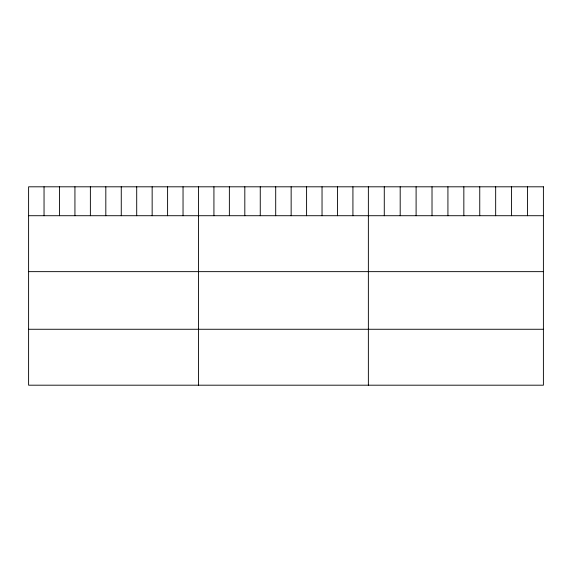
<?xml version="1.0" encoding="UTF-8"?>
<svg xmlns="http://www.w3.org/2000/svg" width="572" height="572" viewBox="0 0 572 572"><rect width="100%" height="100%" fill="white"/><g stroke="black" fill="none" stroke-linecap="round" stroke-linejoin="round"><path stroke-width="0.86" d="M28.6 215.715L543.4 215.715M28.6 271.643L543.4 271.643M28.6 329.265L543.4 329.265M527.491 186.808L527.491 215.715M511.575 186.808L511.575 215.715M495.667 186.808L495.667 215.715M479.751 186.808L479.751 215.715M463.842 186.808L463.842 215.715M447.926 186.808L447.926 215.715M432.017 186.808L432.017 215.715M416.101 186.808L416.101 215.715M400.193 186.808L400.193 215.715M384.277 186.808L384.277 215.715M368.368 186.808L368.368 385.192M352.924 186.808L352.924 215.715M337.48 186.808L337.48 215.715M322.036 186.808L322.036 215.715M306.592 186.808L306.592 215.715M291.148 186.808L291.148 215.715M275.704 186.808L275.704 215.715M260.26 186.808L260.26 215.715M244.816 186.808L244.816 215.715M229.372 186.808L229.372 215.715M213.928 186.808L213.928 215.715M198.484 186.808L198.484 385.192M183.04 186.808L183.04 215.715M167.596 186.808L167.596 215.715M152.152 186.808L152.152 215.715M136.708 186.808L136.708 215.715M121.264 186.808L121.264 215.715M105.82 186.808L105.82 215.715M90.376 186.808L90.376 215.715M74.932 186.808L74.932 215.715M59.488 186.808L59.488 215.715M44.044 186.808L44.044 215.715M543.4 186.808L28.6 186.808L28.6 385.192L543.4 385.192L543.4 186.808"/></g></svg>
